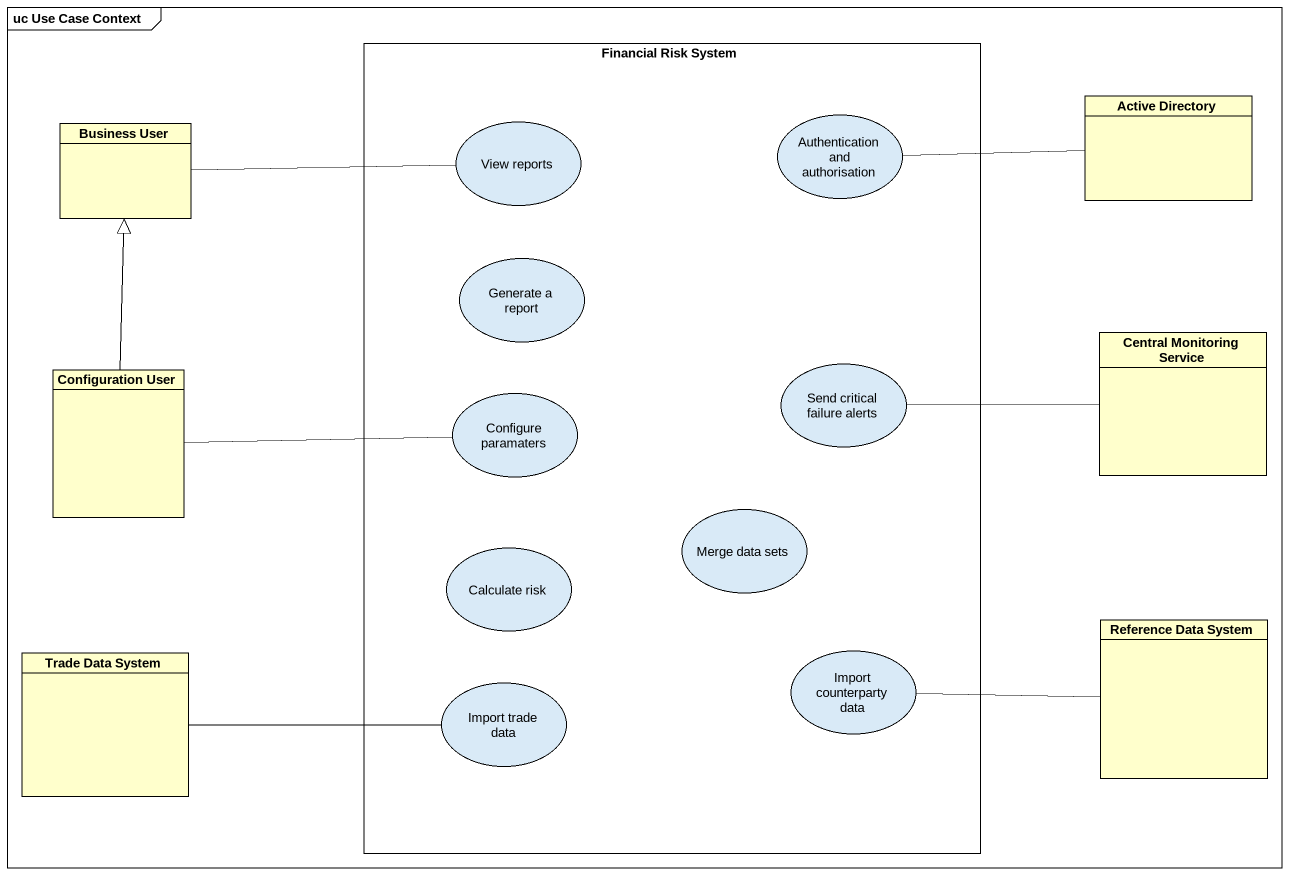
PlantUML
@startuml
mainframe uc Use Case Context
allowmixing
hide circle
hide empty members
rectangle "Financial Risk System" as Financial_Risk_System {
  usecase "View reports" as View_reports
  usecase "Authentication and authorisation" as Authentication_and
  usecase "Generate a report" as Generate_a_report
  usecase "Configure paramaters" as Configure_paramaters
  usecase "Send critical failure alerts" as Send_critical_failure_alerts
  usecase "Merge data sets" as Merge_data_sets
  usecase "Calculate risk" as Calculate_risk
  usecase "Import counterparty data" as Import_counterparty_data
  usecase "Import trade data" as Import_trade_data
}
class "Business User" as Business_User
class "Active Directory" as Active_Directory
class "Central Monitoring Service" as Central_Monitoring_Service
class "Configuration User" as Configuration_User
class "Trade Data System" as Trade_Data_System
class "Reference Data System" as Reference_Data_System
Business_User -right- View_reports
Authentication_and -right- Active_Directory
Central_Monitoring_Service -left- Send_critical_failure_alerts
Configuration_User -up-|> Business_User
Configuration_User -right- Configure_paramaters
Trade_Data_System -right- Import_trade_data
Reference_Data_System -left- Import_counterparty_data
@enduml
